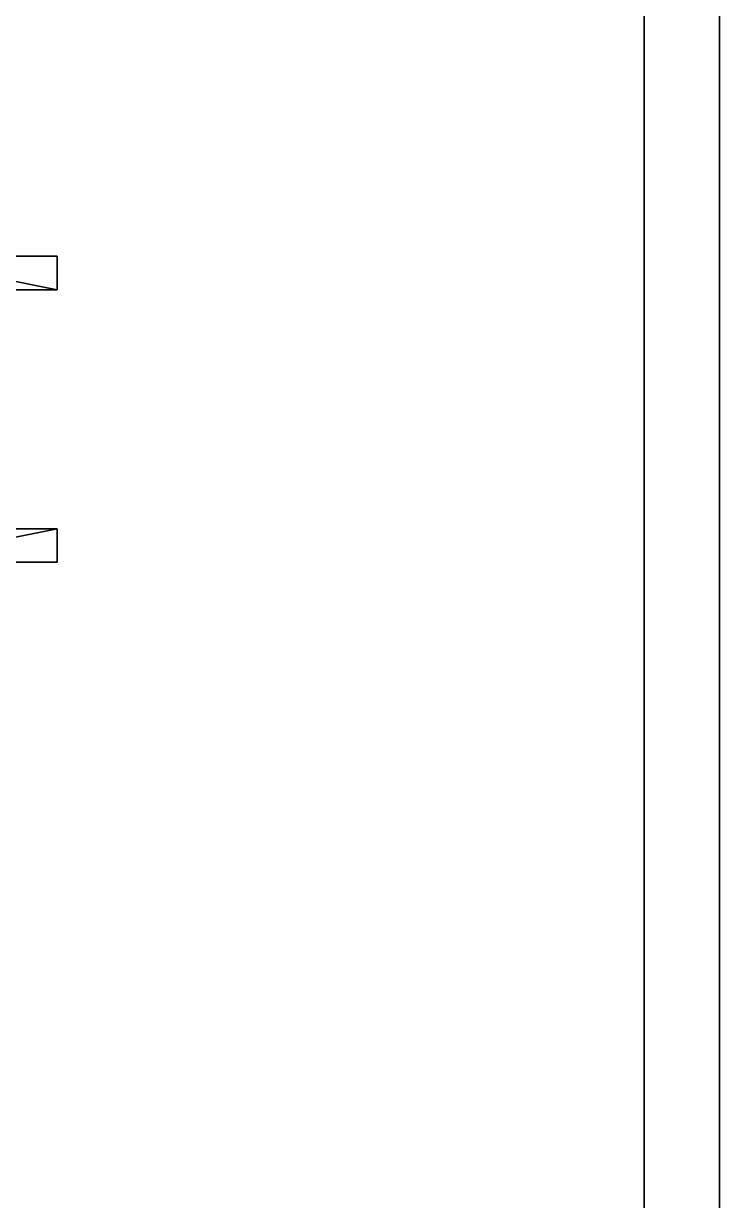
# Model space of a CAD drawing. Extents: x 0 to 2808, y -3840 to 0.
# Drawn here: x 2642 to 2808, y -2444.3 to -2163.5 of the extents above; entities that cross this region are included whole.
import ezdxf

# ---------------------------------------------------------------- set-up
doc = ezdxf.new("R2010")
doc.units = 0
for name, color, linetype in [('LAYER0', 7, 'CONTINUOUS'), ('LAYER1', 7, 'CONTINUOUS'), ('LAYER303', 253, 'CONTINUOUS'), ('LAYER332', 9, 'CONTINUOUS'), ('LAYER333', 9, 'CONTINUOUS'), ('LAYER335', 9, 'CONTINUOUS'), ('LAYER490', 253, 'CONTINUOUS')]:
    doc.layers.add(name, color=color, linetype=linetype)

msp = doc.modelspace()

# ---------------------------------------------------------------- linework, layer by layer
at = {"layer": 'LAYER0', "invisible_edges": 1}
for points in [[(2790, 0), (0, -3840), (0, 0), (2790, 0)], [(2790, -3840, 5), (0, 0, 5), (0, -3840, 5), (2790, -3840, 5)], [(0, 0, 5), (2790, -3840, 5), (2790, 0, 5), (0, 0, 5)], [(0, -3840), (2790, 0), (2790, -3840), (0, -3840)], [(2790, 0), (2790, -3840, 5), (2790, -3840), (2790, 0)], [(2790, -3840, 5), (2790, 0), (2790, 0, 5), (2790, -3840, 5)]]:
    msp.add_3dface(points, dxfattribs=at)
at = {"layer": 'LAYER1'}
for points, invisible_edges in [([(2790, -3840, 5), (2640, -3690, 5), (2790, 0, 5), (2790, -3840, 5)], 3), ([(2790, 0, 5), (2640, -3690, 5), (2640, -150.0002, 5), (2790, 0, 5)], 5), ([(2790, 0, 5), (2790, -3840, 2670), (2790, -3840, 5), (2790, 0, 5)], 1), ([(2790, -3840, 2670), (2790, 0, 5), (2790, 0, 2670), (2790, -3840, 2670)], 1)]:
    msp.add_3dface(points, dxfattribs=dict(at, invisible_edges=invisible_edges))
at = {"layer": 'LAYER303'}
for points in [[(2610, -2284, 2564.5), (2650, -2284, 2556.5), (2610, -2284, 2556.5), (2610, -2284, 2564.5)], [(2650, -2284, 2564.5), (2650, -2284, 2556.5), (2610, -2284, 2564.5), (2650, -2284, 2564.5)], [(2610, -2292, 2564.5), (2650, -2284, 2564.5), (2610, -2284, 2564.5), (2610, -2292, 2564.5)], [(2650, -2292, 2564.5), (2650, -2284, 2564.5), (2610, -2292, 2564.5), (2650, -2292, 2564.5)], [(2650, -2284, 2556.5), (2610, -2292, 2556.5), (2610, -2284, 2556.5), (2650, -2284, 2556.5)], [(2650, -2292, 2556.5), (2610, -2292, 2556.5), (2650, -2284, 2556.5), (2650, -2292, 2556.5)], [(2650, -2284, 2564.5), (2650, -2292, 2556.5), (2650, -2284, 2556.5), (2650, -2284, 2564.5)], [(2650, -2292, 2564.5), (2650, -2292, 2556.5), (2650, -2284, 2564.5), (2650, -2292, 2564.5)], [(2610, -2292, 2556.5), (2650, -2292, 2564.5), (2610, -2292, 2564.5), (2610, -2292, 2556.5)], [(2650, -2292, 2556.5), (2650, -2292, 2564.5), (2610, -2292, 2556.5), (2650, -2292, 2556.5)]]:
    msp.add_3dface(points, dxfattribs=at)
at = {"layer": 'LAYER332', "invisible_edges": 1}
for points in [[(2790, -1140, 105), (2790, -3840, 5), (2790, -3840, 105), (2790, -1140, 105)], [(2790, -3840, 5), (2790, -1140, 105), (2790, -1140, 5), (2790, -3840, 5)], [(2808, -1140, 5), (2790, -3840, 5), (2790, -1140, 5), (2808, -1140, 5)], [(2790, -3840, 5), (2808, -1140, 5), (2808, -3840, 5), (2790, -3840, 5)], [(2808, -3840, 105), (2790, -1140, 105), (2790, -3840, 105), (2808, -3840, 105)], [(2790, -1140, 105), (2808, -3840, 105), (2808, -1140, 105), (2790, -1140, 105)], [(2808, -1140, 5), (2808, -3840, 105), (2808, -3840, 5), (2808, -1140, 5)], [(2808, -3840, 105), (2808, -1140, 5), (2808, -1140, 105), (2808, -3840, 105)]]:
    msp.add_3dface(points, dxfattribs=at)
at = {"layer": 'LAYER333', "invisible_edges": 1}
for points in [[(2790, -1140, 205), (2790, -3840, 105), (2790, -3840, 205), (2790, -1140, 205)], [(2790, -3840, 105), (2790, -1140, 205), (2790, -1140, 105), (2790, -3840, 105)], [(2808, -1140, 105), (2790, -3840, 105), (2790, -1140, 105), (2808, -1140, 105)], [(2790, -3840, 105), (2808, -1140, 105), (2808, -3840, 105), (2790, -3840, 105)], [(2808, -3840, 205), (2790, -1140, 205), (2790, -3840, 205), (2808, -3840, 205)], [(2790, -1140, 205), (2808, -3840, 205), (2808, -1140, 205), (2790, -1140, 205)], [(2808, -1140, 105), (2808, -3840, 205), (2808, -3840, 105), (2808, -1140, 105)], [(2808, -3840, 205), (2808, -1140, 105), (2808, -1140, 205), (2808, -3840, 205)]]:
    msp.add_3dface(points, dxfattribs=at)
at = {"layer": 'LAYER335', "invisible_edges": 1}
for points in [[(2790, -1140, 265), (2790, -3840, 205), (2790, -3840, 265), (2790, -1140, 265)], [(2790, -3840, 205), (2790, -1140, 265), (2790, -1140, 205), (2790, -3840, 205)], [(2808, -1140, 205), (2790, -3840, 205), (2790, -1140, 205), (2808, -1140, 205)], [(2790, -3840, 205), (2808, -1140, 205), (2808, -3840, 205), (2790, -3840, 205)], [(2808, -3840, 265), (2790, -1140, 265), (2790, -3840, 265), (2808, -3840, 265)], [(2790, -1140, 265), (2808, -3840, 265), (2808, -1140, 265), (2790, -1140, 265)], [(2808, -1140, 205), (2808, -3840, 265), (2808, -3840, 205), (2808, -1140, 205)], [(2808, -3840, 265), (2808, -1140, 205), (2808, -1140, 265), (2808, -3840, 265)]]:
    msp.add_3dface(points, dxfattribs=at)
at = {"layer": 'LAYER490'}
for points in [[(2610, -2227, 608.5), (2650, -2227, 608.5), (2610, -2219, 608.5), (2610, -2227, 608.5)], [(2610, -2219, 608.5), (2650, -2227, 608.5), (2650, -2219, 608.5), (2610, -2219, 608.5)], [(2610, -2219, 608.5), (2650, -2219, 608.5), (2610, -2219, 600.5), (2610, -2219, 608.5)], [(2610, -2219, 600.5), (2650, -2219, 608.5), (2650, -2219, 600.5), (2610, -2219, 600.5)], [(2610, -2227, 600.5), (2610, -2219, 600.5), (2650, -2227, 600.5), (2610, -2227, 600.5)], [(2650, -2227, 600.5), (2610, -2219, 600.5), (2650, -2219, 600.5), (2650, -2227, 600.5)], [(2650, -2227, 600.5), (2650, -2219, 600.5), (2650, -2227, 608.5), (2650, -2227, 600.5)], [(2650, -2227, 608.5), (2650, -2219, 600.5), (2650, -2219, 608.5), (2650, -2227, 608.5)], [(2610, -2227, 600.5), (2650, -2227, 600.5), (2610, -2227, 608.5), (2610, -2227, 600.5)], [(2610, -2227, 608.5), (2650, -2227, 600.5), (2650, -2227, 608.5), (2610, -2227, 608.5)]]:
    msp.add_3dface(points, dxfattribs=at)

# ---------------------------------------------------------------- meshes
at = {"layer": 'LAYER1'}
mesh = msp.add_polymesh((5, 2), dxfattribs=at)
for k, corner in enumerate([(2640, -3690, 2670), (2640, -150.0002, 2670), (150, -3690, 2670), (2640, -3690, 2670), (150, -150.0002, 2670), (150, -3690, 2670), (2640, -150.0002, 2670), (150, -150.0002, 2670), (2790, 0, 2670), (0, 0, 2670)]):
    mesh.set_mesh_vertex(divmod(k, 2), corner)

doc.saveas('drawing.dxf')
